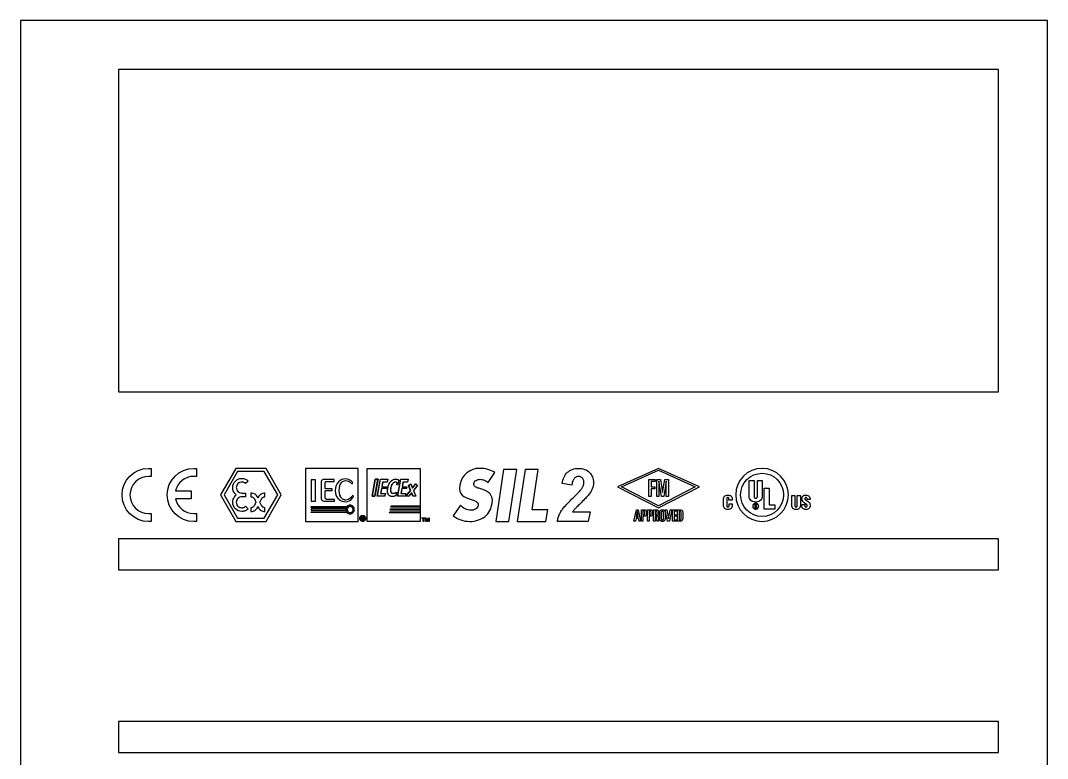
# Model space of a CAD drawing. Header units: metres. Extents: x 0 to 595, y 0 to 842.
# Drawn here: x 0 to 595, y 414 to 842 of the extents above; entities that cross this region are included whole.
import ezdxf

# ---------------------------------------------------------------- set-up
doc = ezdxf.new("R2010")
doc.units = ezdxf.units.M
doc.layers.add('BORDER', color=2, linetype='Continuous')
doc.layers.add('SCHEMATICS', color=7, linetype='Continuous')

msp = doc.modelspace()

# ---------------------------------------------------------------- linework, layer by layer
at = {"layer": 'BORDER', "color": 2}
msp.add_lwpolyline([(0, 0), (595.28, 0), (595.28, 841.89), (0, 841.89), (0, 0)], dxfattribs=at)
at = {"layer": 'SCHEMATICS', "color": 7}
for p, q in [((75.77, 582.2), (75.77, 577.53)), ((101.98, 582.2), (101.98, 577.53)), ((124.73, 582.28), (115.92, 566.9)), ((125.79, 580.43), (118.03, 566.9)), ((142.36, 582.28), (124.73, 582.28)), ((141.3, 580.43), (125.79, 580.43)), ((149.06, 566.9), (141.3, 580.43)), ((151.17, 566.9), (142.36, 582.28)), ((195.73, 582.27), (165.09, 582.27)), ((165.09, 582.27), (165.09, 551.53)), ((195.73, 551.53), (195.73, 582.27)), ((201, 551.53), (201, 582.28)), ((201, 582.28), (231.66, 582.28)), ((231.66, 582.28), (231.66, 551.53)), ((271.05, 573.99), (274.99, 579.88)), ((280.04, 581.64), (275.43, 551.52)), ((287.61, 581.64), (280.04, 581.64)), ((283, 551.52), (287.61, 581.64)), ((292.55, 581.64), (287.94, 551.52)), ((300.12, 581.64), (292.55, 581.64)), ((296.52, 558.15), (300.12, 581.64)), ((369.88, 582.28), (346.06, 571.55)), ((348.34, 571.55), (369.88, 581.18)), ((393.61, 571.65), (369.88, 582.28)), ((369.88, 581.18), (391.16, 571.55)), ((132, 574.92), (130.5, 573.41)), ((170.92, 575.62), (168.4, 575.62)), ((168.4, 575.62), (168.4, 563.17)), ((170.92, 563.17), (170.92, 575.62)), ((181.83, 575.91), (177.3, 575.91)), ((181.83, 574.72), (181.83, 575.91)), ((192.03, 573.19), (192.65, 573.84)), ((203.82, 566.07), (205.66, 575.99)), ((207.29, 575.99), (205.45, 566.07)), ((205.66, 575.99), (207.29, 575.99)), ((206.75, 566.07), (208.59, 575.99)), ((206.83, 566.07), (208.67, 575.99)), ((208.59, 575.99), (212.81, 575.99)), ((208.67, 575.99), (212.89, 575.99)), ((209.9, 574.28), (209.41, 571.64)), ((209.41, 571.64), (212.12, 571.64)), ((209.98, 574.28), (209.49, 571.64)), ((209.49, 571.64), (212.2, 571.64)), ((212.49, 574.28), (209.9, 574.28)), ((212.57, 574.28), (209.98, 574.28)), ((212.12, 571.64), (211.91, 570.54)), ((212.2, 571.64), (211.99, 570.54)), ((212.81, 575.99), (212.49, 574.28)), ((212.89, 575.99), (212.57, 574.28)), ((218.14, 572.73), (218.33, 573.73)), ((218.58, 572.73), (218.14, 572.73)), ((218.22, 572.73), (218.41, 573.73)), ((218.66, 572.73), (218.22, 572.73)), ((218.55, 566.07), (220.39, 575.99)), ((219.3, 575.36), (218.58, 572.73)), ((218.63, 566.07), (220.47, 575.99)), ((219.38, 575.36), (218.66, 572.73)), ((220.39, 575.99), (224.61, 575.99)), ((220.47, 575.99), (224.69, 575.99)), ((221.7, 574.28), (221.21, 571.64)), ((221.21, 571.64), (223.92, 571.64)), ((221.78, 574.28), (221.29, 571.64)), ((221.29, 571.64), (224, 571.64)), ((224.29, 574.28), (221.7, 574.28)), ((224.37, 574.28), (221.78, 574.28)), ((223.92, 571.64), (223.71, 570.54)), ((224, 571.64), (223.79, 570.54)), ((224.61, 575.99), (224.29, 574.28)), ((224.69, 575.99), (224.37, 574.28)), ((224.92, 572.43), (226.18, 573.3)), ((226.1, 569.5), (224.92, 572.43)), ((225, 572.43), (226.26, 573.3)), ((226.18, 569.5), (225, 572.43)), ((226.18, 573.3), (227.15, 570.89)), ((226.26, 573.3), (227.23, 570.89)), ((227.15, 570.89), (229.03, 573.3)), ((227.23, 570.89), (229.11, 573.3)), ((229.97, 572.43), (227.71, 569.51)), ((230.05, 572.43), (227.79, 569.51)), ((229.03, 573.3), (229.97, 572.43)), ((229.11, 573.3), (230.05, 572.43)), ((319.56, 572.61), (313.93, 573.48)), ((346.06, 571.55), (369.88, 559.45)), ((369.88, 560.65), (348.34, 571.55)), ((364.12, 575.82), (367.82, 575.82)), ((364.12, 565.91), (364.12, 575.82)), ((367.82, 574.67), (365.48, 574.67)), ((365.48, 574.67), (365.48, 571.57)), ((365.48, 571.57), (367.69, 571.57)), ((367.69, 571.57), (367.69, 570.41)), ((367.82, 575.82), (367.82, 574.67)), ((368.75, 575.82), (370.91, 575.82)), ((368.75, 565.91), (368.75, 575.82)), ((369.88, 559.45), (393.61, 571.65)), ((391.16, 571.55), (369.88, 560.65)), ((369.97, 574.83), (369.95, 574.83)), ((369.95, 574.83), (369.95, 565.91)), ((371.5, 565.91), (369.97, 574.83)), ((370.91, 575.82), (372.16, 568.27)), ((372.19, 568.27), (373.44, 575.82)), ((374.25, 574.83), (372.86, 565.91)), ((373.44, 575.82), (375.55, 575.82)), ((374.27, 574.83), (374.25, 574.83)), ((374.27, 565.91), (374.27, 574.83)), ((375.55, 575.82), (375.55, 565.91)), ((422.37, 575.15), (425.19, 575.15)), ((422.37, 566.38), (422.37, 575.15)), ((425.19, 575.15), (425.19, 566.01)), ((427.13, 566.09), (427.13, 575.15)), ((427.13, 575.15), (429.95, 575.15)), ((429.95, 575.15), (429.95, 566.38)), ((89.9, 569.17), (98.9, 569.17)), ((98.9, 569.17), (98.9, 564.55)), ((115.92, 566.9), (124.73, 551.52)), ((118.03, 566.9), (125.79, 553.37)), ((128.26, 567.95), (130.37, 567.95)), ((130.37, 565.82), (128.26, 565.82)), ((130.37, 567.95), (130.37, 567.51)), ((130.37, 567.51), (130.37, 566.27)), ((130.37, 566.27), (130.37, 565.82)), ((133.58, 567.95), (133.58, 565.82)), ((137.64, 565.16), (137.48, 565.52)), ((141.3, 553.37), (149.06, 566.9)), ((141.69, 565.82), (141.69, 567.95)), ((142.36, 551.52), (151.17, 566.9)), ((180.64, 569.4), (180.64, 570.34)), ((193.06, 566.12), (192.47, 566.67)), ((205.45, 566.07), (203.82, 566.07)), ((211.14, 566.07), (206.75, 566.07)), ((211.22, 566.07), (206.83, 566.07)), ((209.21, 570.54), (208.7, 567.78)), ((208.7, 567.78), (211.46, 567.78)), ((209.29, 570.54), (208.78, 567.78)), ((208.78, 567.78), (211.54, 567.78)), ((211.91, 570.54), (209.21, 570.54)), ((211.99, 570.54), (209.29, 570.54)), ((211.46, 567.78), (211.14, 566.07)), ((211.54, 567.78), (211.22, 566.07)), ((217.87, 568.37), (217.53, 566.56)), ((217.95, 568.37), (217.61, 566.56)), ((222.94, 566.07), (218.55, 566.07)), ((223.02, 566.07), (218.63, 566.07)), ((221.01, 570.54), (220.5, 567.78)), ((220.5, 567.78), (223.26, 567.78)), ((221.09, 570.54), (220.58, 567.78)), ((220.58, 567.78), (223.34, 567.78)), ((223.71, 570.54), (221.01, 570.54)), ((223.79, 570.54), (221.09, 570.54)), ((223.26, 567.78), (222.94, 566.07)), ((223.34, 567.78), (223.02, 566.07)), ((223.43, 566.07), (226.1, 569.5)), ((225.04, 566.07), (223.43, 566.07)), ((223.51, 566.07), (226.18, 569.5)), ((225.12, 566.07), (223.51, 566.07)), ((226.66, 568.11), (225.04, 566.07)), ((226.74, 568.11), (225.12, 566.07)), ((227.48, 566.07), (226.66, 568.11)), ((227.56, 566.07), (226.74, 568.11)), ((229.09, 566.07), (227.48, 566.07)), ((229.17, 566.07), (227.56, 566.07)), ((227.71, 569.51), (229.09, 566.07)), ((227.79, 569.51), (229.17, 566.07)), ((267.47, 570.12), (265.63, 570.7)), ((365.48, 565.91), (364.12, 565.91)), ((367.69, 570.41), (365.48, 570.41)), ((365.48, 570.41), (365.48, 565.91)), ((369.95, 565.91), (368.75, 565.91)), ((372.86, 565.91), (371.5, 565.91)), ((372.16, 568.27), (372.19, 568.27)), ((375.55, 565.91), (374.27, 565.91)), ((431.05, 558.65), (431.05, 570.77)), ((431.05, 570.77), (433.87, 570.77)), ((433.87, 570.77), (433.87, 561.08)), ((447.07, 566.59), (448.91, 566.59)), ((447.07, 560.84), (447.07, 566.59)), ((448.91, 566.59), (448.91, 560.6)), ((450.19, 560.65), (450.19, 566.59)), ((450.19, 566.59), (452.04, 566.59)), ((452.04, 566.59), (452.04, 560.84)), ((98.9, 564.55), (89.9, 564.55)), ((130.5, 560.37), (132, 558.86)), ((135.53, 564.6), (136.49, 562.63)), ((136.49, 562.63), (135.53, 560.67)), ((137.49, 559.77), (137.64, 560.1)), ((137.64, 560.1), (137.73, 559.89)), ((138.79, 562.63), (139.72, 564.54)), ((139.71, 560.73), (138.79, 562.63)), ((168.4, 563.17), (170.92, 563.17)), ((168.4, 559.61), (168.4, 560.14)), ((168.4, 560.14), (189.48, 560.14)), ((188.81, 559.61), (168.4, 559.61)), ((181.95, 563.19), (181.95, 564.24)), ((214.71, 559.79), (214.87, 560.51)), ((231.66, 559.79), (214.71, 559.79)), ((214.87, 560.51), (231.66, 560.51)), ((231.66, 560.51), (231.66, 559.79)), ((254.94, 560.97), (250.73, 554.85)), ((369.88, 560.65), (369.88, 560.65)), ((407.52, 560.98), (407.52, 564.24)), ((409.36, 564.51), (409.35, 560.59)), ((410.66, 563.8), (410.66, 564.31)), ((412.51, 563.8), (410.66, 563.8)), ((410.7, 561.02), (410.7, 561.74)), ((410.7, 561.74), (412.54, 561.74)), ((412.51, 564.47), (412.51, 563.8)), ((412.54, 561.74), (412.54, 560.77)), ((426.08, 561.29), (425.6, 561.29)), ((425.6, 561.29), (425.6, 559.4)), ((425.81, 561.1), (426.1, 561.1)), ((425.81, 560.42), (425.81, 561.1)), ((426.13, 560.42), (425.81, 560.42)), ((425.81, 560.23), (426.17, 560.23)), ((425.81, 559.4), (425.81, 560.23)), ((426.35, 560.33), (426.35, 560.34)), ((433.87, 561.08), (437.32, 561.08)), ((437.32, 561.08), (437.32, 558.65)), ((452.86, 560.46), (452.86, 561.3)), ((452.86, 561.3), (454.58, 561.3)), ((454.58, 561.3), (454.58, 560.74)), ((457.66, 564.21), (455.95, 564.21)), ((75.77, 556.19), (75.77, 551.52)), ((101.98, 556.19), (101.98, 551.52)), ((133.58, 559.43), (133.58, 557.3)), ((141.69, 557.3), (141.69, 559.43)), ((188.59, 558.73), (168.4, 558.73)), ((168.4, 558.73), (168.4, 558.13)), ((168.4, 558.13), (188.59, 558.13)), ((168.4, 556.64), (168.4, 557.17)), ((168.4, 557.17), (188.8, 557.16)), ((189.47, 556.64), (168.4, 556.64)), ((188.59, 558.13), (188.59, 558.73)), ((197.7, 554.3), (198.49, 554.3)), ((197.7, 552.25), (197.7, 554.3)), ((198.43, 554.04), (198.01, 554.04)), ((198.01, 554.04), (198.01, 553.39)), ((213.89, 556.42), (214.02, 557.11)), ((231.66, 556.42), (213.89, 556.42)), ((214.02, 557.11), (231.66, 557.11)), ((214.32, 558.13), (214.45, 558.85)), ((231.66, 558.13), (214.32, 558.13)), ((214.45, 558.85), (231.66, 558.85)), ((231.66, 558.85), (231.66, 558.13)), ((231.66, 557.11), (231.66, 556.42)), ((305.6, 558.15), (296.52, 558.15)), ((304.58, 551.52), (305.6, 558.15)), ((319.96, 557), (330.14, 557)), ((330.14, 557), (329.06, 551.52)), ((355.59, 551.58), (357.04, 558.22)), ((357.52, 557.25), (356.94, 554.04)), ((356.94, 554.04), (358.1, 554.04)), ((357.04, 558.22), (358.1, 558.22)), ((357.54, 557.25), (357.52, 557.25)), ((358.1, 554.04), (357.54, 557.25)), ((358.1, 558.22), (359.44, 551.58)), ((359.88, 558.22), (361.39, 558.22)), ((359.88, 551.58), (359.88, 558.22)), ((361.27, 557.45), (360.8, 557.45)), ((360.8, 557.45), (360.8, 555.24)), ((360.8, 555.24), (361.27, 555.24)), ((361.39, 554.47), (360.8, 554.47)), ((360.8, 554.47), (360.8, 551.58)), ((363.43, 558.22), (364.94, 558.22)), ((363.43, 551.58), (363.43, 558.22)), ((364.82, 557.45), (364.35, 557.45)), ((364.35, 557.45), (364.35, 555.24)), ((364.35, 555.24), (364.82, 555.24)), ((364.94, 554.47), (364.35, 554.47)), ((364.35, 554.47), (364.35, 551.58)), ((366.99, 558.22), (368.4, 558.22)), ((366.99, 551.58), (366.99, 558.22)), ((368.34, 557.45), (367.9, 557.45)), ((367.9, 557.45), (367.9, 555.24)), ((367.9, 555.24), (368.14, 555.24)), ((368.21, 554.47), (367.9, 554.47)), ((367.9, 554.47), (367.9, 551.58)), ((368.92, 552.17), (368.92, 553.68)), ((369.01, 554.9), (369.01, 554.88)), ((369.84, 553.87), (369.84, 552.42)), ((370.51, 553.17), (370.51, 556.53)), ((371.43, 556.6), (371.43, 553.11)), ((372.69, 553.11), (372.69, 556.6)), ((373.61, 556.63), (373.61, 553.27)), ((373.77, 558.22), (374.69, 558.22)), ((375.12, 551.58), (373.77, 558.22)), ((374.69, 558.22), (375.64, 552.94)), ((375.65, 552.94), (376.6, 558.22)), ((377.52, 558.22), (376.17, 551.58)), ((376.6, 558.22), (377.52, 558.22)), ((377.93, 558.22), (380.41, 558.22)), ((377.93, 551.58), (377.93, 558.22)), ((380.41, 557.45), (378.84, 557.45)), ((378.84, 557.45), (378.84, 555.37)), ((378.84, 555.37), (380.32, 555.37)), ((380.32, 554.6), (378.84, 554.6)), ((378.84, 554.6), (378.84, 552.35)), ((380.32, 555.37), (380.32, 554.6)), ((380.41, 558.22), (380.41, 557.45)), ((380.8, 558.22), (382.27, 558.22)), ((380.8, 551.58), (380.8, 558.22)), ((382.08, 557.45), (381.72, 557.45)), ((381.72, 557.45), (381.72, 552.35)), ((382.96, 553.85), (382.96, 556.13)), ((383.87, 555.79), (383.87, 553.81)), ((425.6, 559.4), (425.81, 559.4)), ((426.55, 559.4), (426.8, 559.4)), ((426.8, 559.4), (426.8, 559.44)), ((437.32, 558.65), (431.05, 558.65)), ((124.73, 551.52), (142.36, 551.52)), ((125.79, 553.37), (141.3, 553.37)), ((165.09, 551.53), (195.73, 551.53)), ((198.01, 552.25), (197.7, 552.25)), ((198.01, 553.39), (198.35, 553.39)), ((198.35, 553.13), (198.01, 553.13)), ((198.01, 553.13), (198.01, 552.25)), ((198.91, 552.25), (198.35, 553.13)), ((198.66, 553.16), (199.25, 552.25)), ((199.25, 552.25), (198.91, 552.25)), ((231.66, 551.53), (201, 551.53)), ((232.69, 553.34), (232.69, 553.56)), ((232.69, 553.56), (234.32, 553.56)), ((233.37, 553.34), (232.69, 553.34)), ((233.37, 551.52), (233.37, 553.34)), ((233.65, 551.52), (233.37, 551.52)), ((234.32, 553.34), (233.65, 553.34)), ((233.65, 553.34), (233.65, 551.52)), ((234.32, 553.56), (234.32, 553.34)), ((234.78, 553.56), (235.15, 553.56)), ((234.78, 551.52), (234.78, 553.56)), ((235.04, 551.52), (234.78, 551.52)), ((235.05, 553.22), (235.04, 553.22)), ((235.04, 553.22), (235.04, 551.52)), ((235.68, 551.52), (235.05, 553.22)), ((235.15, 553.56), (235.8, 551.85)), ((235.91, 551.52), (235.68, 551.52)), ((235.8, 551.85), (236.44, 553.56)), ((236.55, 553.22), (235.91, 551.52)), ((236.44, 553.56), (236.81, 553.56)), ((236.56, 553.22), (236.55, 553.22)), ((236.56, 551.52), (236.56, 553.22)), ((236.81, 551.52), (236.56, 551.52)), ((236.81, 553.56), (236.81, 551.52)), ((275.43, 551.52), (283, 551.52)), ((287.94, 551.52), (304.58, 551.52)), ((329.06, 551.52), (311.2, 551.52)), ((356.5, 551.58), (355.59, 551.58)), ((356.81, 553.27), (356.5, 551.58)), ((358.23, 553.27), (356.81, 553.27)), ((358.53, 551.58), (358.23, 553.27)), ((359.44, 551.58), (358.53, 551.58)), ((360.8, 551.58), (359.88, 551.58)), ((364.35, 551.58), (363.43, 551.58)), ((367.9, 551.58), (366.99, 551.58)), ((369.89, 551.58), (369.03, 551.58)), ((376.17, 551.58), (375.12, 551.58)), ((375.64, 552.94), (375.65, 552.94)), ((380.41, 551.58), (377.93, 551.58)), ((378.84, 552.35), (380.41, 552.35)), ((380.41, 552.35), (380.41, 551.58)), ((382.13, 551.58), (380.8, 551.58)), ((381.72, 552.35), (382.16, 552.35))]:
    msp.add_line(p, q, dxfattribs=at)
for points in [[(56.69, 626.71), (566.93, 626.71), (566.93, 813.55), (56.69, 813.55), (56.69, 626.71)], [(58.82, 566.86), (59.13, 569.97), (60.03, 572.86), (61.45, 575.48), (63.33, 577.76), (65.61, 579.64), (68.23, 581.06), (71.13, 581.96), (74.23, 582.27)], [(74.23, 577.65), (72.06, 577.43), (70.03, 576.8), (68.2, 575.81), (66.6, 574.49), (65.28, 572.89), (64.29, 571.06), (63.66, 569.04), (63.44, 566.86)], [(74.23, 582.27), (74.43, 582.27), (74.62, 582.27), (74.81, 582.26), (75.01, 582.26), (75.2, 582.24), (75.39, 582.23), (75.58, 582.22), (75.77, 582.2)], [(75.77, 577.53), (75.58, 577.55), (75.39, 577.58), (75.2, 577.6), (75.01, 577.62), (74.82, 577.63), (74.62, 577.64), (74.43, 577.65), (74.23, 577.65)], [(85.02, 566.86), (85.34, 569.97), (86.23, 572.86), (87.66, 575.48), (89.54, 577.76), (91.82, 579.64), (94.44, 581.06), (97.33, 581.96), (100.44, 582.27)], [(100.44, 577.65), (98.55, 577.49), (96.76, 577.01), (95.12, 576.25), (93.63, 575.23), (92.34, 573.99), (91.27, 572.54), (90.45, 570.93), (89.9, 569.17)], [(100.44, 582.27), (100.63, 582.27), (100.83, 582.27), (101.02, 582.26), (101.22, 582.26), (101.41, 582.24), (101.6, 582.23), (101.79, 582.22), (101.98, 582.2)], [(101.98, 577.53), (101.79, 577.55), (101.6, 577.58), (101.41, 577.6), (101.22, 577.62), (101.03, 577.63), (100.83, 577.64), (100.64, 577.65), (100.44, 577.65)], [(266.26, 582.28), (264.13, 582.1), (262.12, 581.58), (260.28, 580.74), (258.63, 579.6), (257.21, 578.19), (256.06, 576.51), (255.2, 574.6), (254.67, 572.48)], [(274.99, 579.88), (274.06, 580.4), (273.05, 580.87), (271.97, 581.28), (270.84, 581.63), (269.69, 581.91), (268.53, 582.11), (267.38, 582.24), (266.26, 582.28)], [(313.93, 573.48), (314.12, 574.52), (314.38, 575.49), (314.69, 576.4), (315.06, 577.25), (315.49, 578.03), (315.97, 578.75), (316.51, 579.41), (317.1, 580.01)], [(317.1, 580.01), (317.75, 580.54), (318.43, 581), (319.15, 581.39), (319.91, 581.71), (320.71, 581.96), (321.55, 582.14), (322.43, 582.24), (323.34, 582.28)], [(323.48, 577.58), (323.15, 577.56), (322.82, 577.51), (322.51, 577.43), (322.21, 577.31), (321.91, 577.16), (321.63, 576.97), (321.36, 576.75), (321.1, 576.5)], [(323.34, 582.28), (324.34, 582.24), (325.29, 582.13), (326.18, 581.95), (327.01, 581.7), (327.79, 581.37), (328.51, 580.98), (329.18, 580.5), (329.8, 579.96)], [(325.7, 576.62), (325.47, 576.84), (325.23, 577.04), (324.98, 577.2), (324.71, 577.34), (324.43, 577.44), (324.13, 577.52), (323.81, 577.56), (323.48, 577.58)], [(329.8, 579.96), (330.35, 579.36), (330.82, 578.72), (331.23, 578.04), (331.56, 577.33), (331.81, 576.57), (332, 575.78), (332.11, 574.94), (332.14, 574.07)], [(429.82, 582.28), (426.74, 581.97), (423.88, 581.07), (421.29, 579.65), (419.03, 577.78), (417.16, 575.5), (415.75, 572.89), (414.87, 570), (414.56, 566.9)], [(417.39, 566.9), (417.64, 569.43), (418.37, 571.78), (419.51, 573.9), (421.03, 575.76), (422.87, 577.29), (424.98, 578.44), (427.32, 579.17), (429.82, 579.43)], [(445.09, 566.9), (444.78, 570), (443.89, 572.89), (442.48, 575.5), (440.62, 577.78), (438.36, 579.65), (435.76, 581.07), (432.9, 581.97), (429.82, 582.28)], [(429.82, 579.43), (432.33, 579.17), (434.66, 578.44), (436.77, 577.29), (438.61, 575.76), (440.13, 573.9), (441.28, 571.78), (442, 569.43), (442.25, 566.9)], [(122.97, 571.15), (123.07, 572.22), (123.38, 573.22), (123.87, 574.13), (124.52, 574.92), (125.3, 575.57), (126.2, 576.06), (127.19, 576.37), (128.26, 576.48)], [(128.26, 574.35), (127.62, 574.28), (127.02, 574.1), (126.48, 573.8), (126.01, 573.41), (125.62, 572.94), (125.33, 572.4), (125.15, 571.8), (125.08, 571.15)], [(128.26, 576.48), (128.8, 576.45), (129.32, 576.37), (129.83, 576.24), (130.31, 576.06), (130.78, 575.84), (131.21, 575.57), (131.62, 575.26), (132, 574.92)], [(130.5, 573.41), (130.27, 573.62), (130.03, 573.8), (129.77, 573.96), (129.49, 574.1), (129.2, 574.2), (128.9, 574.28), (128.58, 574.33), (128.26, 574.35)], [(175.7, 575.91), (175.46, 575.88), (175.22, 575.79), (174.97, 575.65), (174.74, 575.46), (174.54, 575.23), (174.37, 574.95), (174.27, 574.65), (174.23, 574.31)], [(174.23, 574.31), (174.23, 573.68), (174.23, 572.59), (174.23, 571.2), (174.23, 569.67), (174.23, 568.15), (174.23, 566.79), (174.23, 565.75), (174.23, 565.18)], [(177.3, 575.91), (177.25, 575.91), (177.13, 575.91), (176.95, 575.91), (176.72, 575.91), (176.46, 575.91), (176.2, 575.91), (175.93, 575.91), (175.7, 575.91)], [(176.68, 573.84), (176.68, 573.97), (176.68, 574.11), (176.71, 574.26), (176.75, 574.4), (176.82, 574.53), (176.93, 574.63), (177.08, 574.7), (177.29, 574.72)], [(176.68, 570.97), (176.68, 571.16), (176.68, 571.49), (176.68, 571.92), (176.68, 572.39), (176.68, 572.86), (176.68, 573.29), (176.68, 573.63), (176.68, 573.84)], [(177.29, 574.72), (177.66, 574.72), (178.26, 574.72), (179, 574.72), (179.79, 574.72), (180.56, 574.72), (181.21, 574.72), (181.66, 574.72), (181.83, 574.72)], [(188.2, 576.17), (187.23, 576.06), (186.23, 575.73), (185.26, 575.19), (184.35, 574.44), (183.57, 573.48), (182.95, 572.33), (182.54, 570.97), (182.39, 569.43)], [(184.76, 569.43), (184.85, 571), (185.1, 572.27), (185.48, 573.28), (185.97, 574.04), (186.55, 574.59), (187.18, 574.94), (187.85, 575.14), (188.54, 575.2)], [(192.65, 573.84), (192.58, 573.94), (192.39, 574.2), (192.05, 574.58), (191.58, 575), (190.96, 575.43), (190.2, 575.81), (189.28, 576.07), (188.2, 576.17)], [(188.54, 575.2), (189.32, 575.11), (190.02, 574.88), (190.62, 574.56), (191.11, 574.19), (191.51, 573.82), (191.79, 573.5), (191.97, 573.27), (192.03, 573.19)], [(205.37, 566.07), (207.21, 575.99), (205.58, 575.99), (203.74, 566.07), (205.37, 566.07)], [(205.45, 566.07), (207.29, 575.99), (205.66, 575.99), (203.82, 566.07), (205.45, 566.07)], [(212.85, 571), (212.96, 571.51), (213.1, 572.01), (213.26, 572.48), (213.45, 572.94), (213.67, 573.38), (213.91, 573.8), (214.18, 574.2), (214.47, 574.58)], [(212.93, 571), (213.04, 571.51), (213.18, 572.01), (213.34, 572.48), (213.53, 572.94), (213.75, 573.38), (213.99, 573.8), (214.26, 574.2), (214.55, 574.58)], [(214.47, 574.58), (214.79, 574.93), (215.12, 575.23), (215.47, 575.49), (215.83, 575.7), (216.21, 575.86), (216.6, 575.98), (217.01, 576.05), (217.43, 576.07)], [(214.55, 574.58), (214.87, 574.93), (215.2, 575.23), (215.55, 575.49), (215.91, 575.7), (216.29, 575.86), (216.68, 575.98), (217.09, 576.05), (217.51, 576.07)], [(215.61, 573.4), (215.43, 573.17), (215.26, 572.93), (215.11, 572.66), (214.98, 572.38), (214.86, 572.08), (214.76, 571.77), (214.67, 571.43), (214.59, 571.08)], [(215.69, 573.4), (215.51, 573.17), (215.34, 572.93), (215.19, 572.66), (215.06, 572.38), (214.94, 572.08), (214.83, 571.77), (214.74, 571.43), (214.67, 571.08)], [(217.18, 574.26), (216.97, 574.25), (216.77, 574.21), (216.57, 574.14), (216.37, 574.04), (216.18, 573.92), (215.99, 573.77), (215.8, 573.6), (215.61, 573.4)], [(217.26, 574.26), (217.05, 574.25), (216.85, 574.21), (216.65, 574.14), (216.45, 574.04), (216.26, 573.92), (216.06, 573.77), (215.87, 573.6), (215.69, 573.4)], [(217.93, 574.1), (217.87, 574.14), (217.8, 574.17), (217.72, 574.2), (217.63, 574.22), (217.53, 574.24), (217.42, 574.25), (217.3, 574.26), (217.18, 574.26)], [(218.01, 574.1), (217.95, 574.14), (217.88, 574.17), (217.79, 574.2), (217.7, 574.22), (217.61, 574.24), (217.5, 574.25), (217.38, 574.26), (217.26, 574.26)], [(217.43, 576.07), (217.55, 576.07), (217.67, 576.06), (217.79, 576.05), (217.91, 576.03), (218.04, 576), (218.17, 575.98), (218.3, 575.94), (218.43, 575.9)], [(217.51, 576.07), (217.63, 576.07), (217.75, 576.06), (217.87, 576.05), (217.99, 576.03), (218.12, 576), (218.25, 575.98), (218.38, 575.94), (218.51, 575.9)], [(218.33, 573.73), (218.29, 573.78), (218.24, 573.83), (218.2, 573.88), (218.15, 573.92), (218.1, 573.97), (218.05, 574.01), (217.99, 574.06), (217.93, 574.1)], [(218.41, 573.73), (218.37, 573.78), (218.32, 573.83), (218.28, 573.88), (218.23, 573.92), (218.18, 573.97), (218.12, 574.01), (218.07, 574.06), (218.01, 574.1)], [(218.43, 575.9), (218.56, 575.85), (218.69, 575.8), (218.81, 575.74), (218.92, 575.68), (219.02, 575.61), (219.12, 575.53), (219.21, 575.45), (219.3, 575.36)], [(218.51, 575.9), (218.64, 575.85), (218.77, 575.8), (218.88, 575.74), (219, 575.68), (219.1, 575.61), (219.2, 575.53), (219.29, 575.45), (219.38, 575.36)], [(254.67, 572.48), (254.51, 570.56), (254.69, 568.99), (255.17, 567.74), (255.93, 566.74), (256.94, 565.94), (258.18, 565.29), (259.63, 564.74), (261.25, 564.23)], [(262.71, 573.49), (262.88, 574.06), (263.19, 574.55), (263.6, 574.97), (264.1, 575.32), (264.65, 575.58), (265.22, 575.77), (265.79, 575.89), (266.34, 575.93)], [(265.63, 570.7), (265.14, 570.87), (264.61, 571.07), (264.09, 571.32), (263.6, 571.61), (263.19, 571.97), (262.88, 572.39), (262.71, 572.89), (262.71, 573.49)], [(266.34, 575.93), (267.02, 575.89), (267.69, 575.79), (268.33, 575.62), (268.94, 575.39), (269.52, 575.11), (270.07, 574.78), (270.58, 574.41), (271.05, 573.99)], [(321.1, 576.5), (320.85, 576.21), (320.62, 575.86), (320.4, 575.45), (320.2, 574.99), (320.02, 574.48), (319.85, 573.91), (319.7, 573.28), (319.56, 572.61)], [(324.13, 569.14), (324.46, 569.54), (324.77, 569.92), (325.05, 570.3), (325.31, 570.66), (325.53, 571), (325.73, 571.33), (325.91, 571.65), (326.05, 571.96)], [(326.57, 574.11), (326.56, 574.49), (326.52, 574.85), (326.45, 575.19), (326.35, 575.51), (326.23, 575.81), (326.08, 576.1), (325.9, 576.37), (325.7, 576.62)], [(326.05, 571.96), (326.17, 572.25), (326.28, 572.54), (326.37, 572.82), (326.44, 573.09), (326.5, 573.36), (326.54, 573.61), (326.56, 573.87), (326.57, 574.11)], [(332.14, 574.07), (332.13, 573.61), (332.1, 573.16), (332.04, 572.7), (331.96, 572.25), (331.86, 571.79), (331.74, 571.34), (331.59, 570.88), (331.42, 570.42)], [(74.23, 551.45), (71.13, 551.76), (68.23, 552.66), (65.61, 554.08), (63.33, 555.96), (61.45, 558.24), (60.03, 560.86), (59.13, 563.75), (58.82, 566.86)], [(63.44, 566.86), (63.66, 564.69), (64.29, 562.66), (65.28, 560.83), (66.6, 559.23), (68.2, 557.91), (70.03, 556.92), (72.06, 556.29), (74.23, 556.07)], [(100.44, 551.45), (97.33, 551.76), (94.44, 552.66), (91.82, 554.08), (89.54, 555.96), (87.66, 558.24), (86.23, 560.86), (85.34, 563.75), (85.02, 566.86)], [(125.09, 566.89), (124.63, 567.28), (124.22, 567.72), (123.85, 568.2), (123.55, 568.73), (123.3, 569.29), (123.12, 569.89), (123.01, 570.51), (122.97, 571.15)], [(122.97, 562.63), (123.01, 563.27), (123.12, 563.89), (123.3, 564.49), (123.55, 565.05), (123.85, 565.57), (124.22, 566.06), (124.63, 566.5), (125.09, 566.89)], [(125.08, 571.15), (125.15, 570.51), (125.33, 569.91), (125.62, 569.36), (126.01, 568.89), (126.48, 568.5), (127.02, 568.21), (127.62, 568.02), (128.26, 567.95)], [(128.26, 565.82), (127.62, 565.76), (127.02, 565.57), (126.48, 565.28), (126.01, 564.89), (125.62, 564.41), (125.33, 563.87), (125.15, 563.27), (125.08, 562.63)], [(137.48, 565.52), (137.2, 566.03), (136.84, 566.5), (136.42, 566.92), (135.94, 567.27), (135.41, 567.56), (134.84, 567.78), (134.22, 567.91), (133.58, 567.95)], [(133.58, 565.82), (133.88, 565.8), (134.17, 565.74), (134.44, 565.65), (134.69, 565.52), (134.92, 565.37), (135.12, 565.18), (135.3, 564.97), (135.45, 564.74)], [(137.87, 565.66), (137.84, 565.61), (137.81, 565.55), (137.77, 565.46), (137.74, 565.38), (137.7, 565.3), (137.67, 565.23), (137.65, 565.18), (137.64, 565.16)], [(141.69, 567.95), (141.07, 567.91), (140.47, 567.79), (139.91, 567.59), (139.4, 567.32), (138.93, 566.98), (138.51, 566.59), (138.15, 566.15), (137.87, 565.66)], [(139.82, 564.74), (139.97, 564.97), (140.15, 565.18), (140.35, 565.37), (140.58, 565.52), (140.83, 565.65), (141.1, 565.74), (141.39, 565.8), (141.69, 565.82)], [(176.68, 568.46), (176.67, 568.6), (176.66, 568.75), (176.65, 568.91), (176.66, 569.06), (176.68, 569.19), (176.74, 569.3), (176.83, 569.37), (176.97, 569.4)], [(177.06, 570.34), (176.91, 570.35), (176.8, 570.39), (176.73, 570.46), (176.69, 570.54), (176.67, 570.64), (176.67, 570.75), (176.67, 570.86), (176.68, 570.97)], [(176.68, 565.05), (176.68, 565.31), (176.68, 565.72), (176.68, 566.23), (176.68, 566.79), (176.68, 567.34), (176.68, 567.84), (176.68, 568.23), (176.68, 568.46)], [(176.97, 569.4), (177.26, 569.4), (177.73, 569.4), (178.33, 569.4), (178.97, 569.4), (179.6, 569.4), (180.13, 569.4), (180.5, 569.4), (180.64, 569.4)], [(180.64, 570.34), (180.51, 570.34), (180.15, 570.34), (179.64, 570.34), (179.03, 570.34), (178.4, 570.34), (177.82, 570.34), (177.35, 570.34), (177.06, 570.34)], [(182.39, 569.43), (182.56, 567.78), (183.01, 566.4), (183.69, 565.27), (184.54, 564.38), (185.5, 563.72), (186.49, 563.26), (187.48, 563), (188.38, 562.91)], [(188.54, 563.84), (187.96, 563.91), (187.33, 564.13), (186.7, 564.51), (186.11, 565.08), (185.57, 565.83), (185.15, 566.8), (184.87, 568), (184.76, 569.43)], [(188.38, 562.91), (189.57, 563.05), (190.56, 563.41), (191.37, 563.93), (192.01, 564.52), (192.49, 565.11), (192.81, 565.62), (193, 565.98), (193.06, 566.12)], [(192.47, 566.67), (192.4, 566.55), (192.19, 566.23), (191.85, 565.77), (191.39, 565.25), (190.82, 564.73), (190.14, 564.28), (189.38, 563.96), (188.54, 563.84)], [(213.08, 567.28), (212.93, 567.64), (212.81, 568.02), (212.73, 568.44), (212.69, 568.89), (212.68, 569.37), (212.7, 569.88), (212.76, 570.42), (212.85, 571)], [(213.16, 567.28), (213.01, 567.64), (212.89, 568.02), (212.81, 568.44), (212.77, 568.89), (212.75, 569.37), (212.78, 569.88), (212.84, 570.42), (212.93, 571)], [(215.45, 565.93), (215.04, 565.95), (214.66, 566.02), (214.32, 566.12), (214, 566.27), (213.72, 566.46), (213.48, 566.69), (213.26, 566.97), (213.08, 567.28)], [(215.53, 565.93), (215.12, 565.95), (214.74, 566.02), (214.4, 566.12), (214.08, 566.27), (213.8, 566.46), (213.55, 566.69), (213.34, 566.97), (213.16, 567.28)], [(214.59, 571.08), (214.53, 570.71), (214.49, 570.37), (214.46, 570.04), (214.46, 569.73), (214.47, 569.44), (214.5, 569.17), (214.55, 568.92), (214.61, 568.69)], [(214.67, 571.08), (214.61, 570.71), (214.57, 570.37), (214.54, 570.04), (214.54, 569.73), (214.55, 569.44), (214.58, 569.17), (214.63, 568.92), (214.69, 568.69)], [(214.61, 568.69), (214.7, 568.48), (214.8, 568.3), (214.93, 568.15), (215.08, 568.02), (215.25, 567.93), (215.45, 567.86), (215.66, 567.82), (215.9, 567.8)], [(214.69, 568.69), (214.78, 568.48), (214.88, 568.3), (215.01, 568.15), (215.16, 568.02), (215.33, 567.93), (215.53, 567.86), (215.74, 567.82), (215.98, 567.8)], [(216.51, 566.1), (216.36, 566.06), (216.22, 566.03), (216.08, 566), (215.95, 565.97), (215.82, 565.96), (215.69, 565.94), (215.57, 565.93), (215.45, 565.93)], [(216.59, 566.1), (216.44, 566.06), (216.3, 566.03), (216.16, 566), (216.03, 565.97), (215.9, 565.96), (215.77, 565.94), (215.65, 565.93), (215.53, 565.93)], [(215.9, 567.8), (216, 567.81), (216.12, 567.81), (216.23, 567.82), (216.35, 567.84), (216.48, 567.86), (216.61, 567.89), (216.74, 567.92), (216.88, 567.96)], [(215.98, 567.8), (216.08, 567.81), (216.2, 567.81), (216.31, 567.82), (216.43, 567.84), (216.56, 567.86), (216.69, 567.89), (216.82, 567.92), (216.96, 567.96)], [(217.53, 566.56), (217.42, 566.49), (217.31, 566.42), (217.19, 566.36), (217.07, 566.3), (216.94, 566.24), (216.8, 566.19), (216.66, 566.14), (216.51, 566.1)], [(217.61, 566.56), (217.5, 566.49), (217.39, 566.42), (217.27, 566.36), (217.15, 566.3), (217.02, 566.24), (216.88, 566.19), (216.74, 566.14), (216.59, 566.1)], [(216.88, 567.96), (217.02, 568), (217.15, 568.05), (217.28, 568.09), (217.41, 568.14), (217.53, 568.2), (217.65, 568.25), (217.76, 568.31), (217.87, 568.37)], [(216.96, 567.96), (217.1, 568), (217.23, 568.05), (217.36, 568.09), (217.49, 568.14), (217.61, 568.2), (217.73, 568.25), (217.84, 568.31), (217.95, 568.37)], [(273.39, 562.13), (273.51, 563.79), (273.32, 565.21), (272.86, 566.42), (272.16, 567.45), (271.24, 568.31), (270.13, 569.03), (268.86, 569.62), (267.47, 570.12)], [(320.38, 565.27), (321.09, 565.98), (321.72, 566.62), (322.3, 567.21), (322.8, 567.72), (323.23, 568.17), (323.6, 568.56), (323.9, 568.88), (324.13, 569.14)], [(329.06, 566.59), (328.74, 566.21), (328.37, 565.8), (327.96, 565.36), (327.5, 564.87), (326.99, 564.35), (326.44, 563.79), (325.84, 563.2), (325.19, 562.56)], [(331.42, 570.42), (331.23, 569.96), (331, 569.5), (330.75, 569.03), (330.47, 568.55), (330.16, 568.07), (329.82, 567.58), (329.45, 567.09), (329.06, 566.59)], [(407.52, 564.24), (407.55, 564.84), (407.66, 565.36), (407.85, 565.8), (408.12, 566.15), (408.47, 566.42), (408.89, 566.62), (409.4, 566.73), (409.99, 566.77)], [(409.99, 566.77), (410.55, 566.74), (411.05, 566.64), (411.48, 566.47), (411.84, 566.23), (412.13, 565.91), (412.33, 565.51), (412.46, 565.03), (412.51, 564.47)], [(414.56, 566.9), (414.87, 563.8), (415.75, 560.91), (417.16, 558.3), (419.03, 556.03), (421.29, 554.15), (423.88, 552.73), (426.74, 551.83), (429.82, 551.52)], [(429.82, 554.38), (427.32, 554.63), (424.98, 555.36), (422.87, 556.52), (421.03, 558.05), (419.51, 559.9), (418.37, 562.03), (417.64, 564.38), (417.39, 566.9)], [(426.15, 562.75), (425.3, 562.8), (424.55, 562.97), (423.91, 563.24), (423.37, 563.63), (422.94, 564.14), (422.63, 564.77), (422.44, 565.51), (422.37, 566.38)], [(425.19, 566.01), (425.2, 565.8), (425.23, 565.6), (425.29, 565.41), (425.38, 565.25), (425.51, 565.12), (425.68, 565.02), (425.9, 564.95), (426.17, 564.93)], [(429.95, 566.38), (429.9, 565.64), (429.76, 564.95), (429.51, 564.33), (429.13, 563.8), (428.62, 563.36), (427.96, 563.03), (427.14, 562.82), (426.15, 562.75)], [(426.17, 564.93), (426.42, 564.96), (426.63, 565.04), (426.8, 565.16), (426.93, 565.32), (427.02, 565.5), (427.08, 565.69), (427.12, 565.89), (427.13, 566.09)], [(442.25, 566.9), (442, 564.38), (441.28, 562.03), (440.13, 559.9), (438.61, 558.05), (436.77, 556.52), (434.66, 555.36), (432.33, 554.63), (429.82, 554.38)], [(429.82, 551.52), (432.9, 551.83), (435.76, 552.73), (438.36, 554.15), (440.62, 556.03), (442.48, 558.3), (443.89, 560.91), (444.78, 563.8), (445.09, 566.9)], [(452.97, 564.53), (453.01, 565.05), (453.13, 565.51), (453.33, 565.9), (453.6, 566.22), (453.93, 566.47), (454.33, 566.65), (454.79, 566.75), (455.3, 566.79)], [(455.3, 566.79), (455.87, 566.74), (456.36, 566.6), (456.78, 566.37), (457.12, 566.06), (457.37, 565.68), (457.55, 565.24), (457.64, 564.75), (457.66, 564.21)], [(89.9, 564.55), (90.45, 562.79), (91.27, 561.18), (92.34, 559.74), (93.63, 558.49), (95.12, 557.48), (96.76, 556.71), (98.55, 556.24), (100.44, 556.07)], [(128.26, 557.3), (127.19, 557.41), (126.2, 557.72), (125.3, 558.21), (124.52, 558.86), (123.87, 559.65), (123.38, 560.55), (123.07, 561.55), (122.97, 562.63)], [(125.08, 562.63), (125.15, 561.98), (125.33, 561.38), (125.62, 560.84), (126.01, 560.37), (126.48, 559.98), (127.02, 559.68), (127.62, 559.5), (128.26, 559.43)], [(128.26, 559.43), (128.58, 559.45), (128.9, 559.5), (129.2, 559.57), (129.49, 559.68), (129.77, 559.82), (130.03, 559.98), (130.27, 560.16), (130.5, 560.37)], [(135.45, 560.51), (135.3, 560.28), (135.12, 560.07), (134.92, 559.89), (134.69, 559.73), (134.44, 559.6), (134.17, 559.51), (133.88, 559.45), (133.58, 559.43)], [(133.58, 557.3), (134.23, 557.35), (134.85, 557.48), (135.42, 557.7), (135.96, 557.99), (136.44, 558.35), (136.86, 558.77), (137.21, 559.25), (137.49, 559.77)], [(135.45, 564.74), (135.46, 564.73), (135.47, 564.71), (135.48, 564.69), (135.49, 564.67), (135.5, 564.66), (135.51, 564.64), (135.52, 564.62), (135.53, 564.6)], [(135.53, 560.67), (135.52, 560.65), (135.51, 560.63), (135.5, 560.61), (135.49, 560.59), (135.48, 560.57), (135.47, 560.55), (135.46, 560.53), (135.45, 560.51)], [(137.73, 559.89), (137.75, 559.85), (137.77, 559.81), (137.78, 559.76), (137.8, 559.72), (137.82, 559.68), (137.84, 559.64), (137.86, 559.6), (137.88, 559.56)], [(139.82, 560.51), (139.81, 560.52), (139.8, 560.55), (139.79, 560.57), (139.77, 560.61), (139.75, 560.64), (139.74, 560.68), (139.72, 560.71), (139.71, 560.73)], [(139.72, 564.54), (139.73, 564.56), (139.74, 564.59), (139.75, 564.62), (139.77, 564.65), (139.79, 564.68), (139.8, 564.71), (139.81, 564.73), (139.82, 564.74)], [(141.69, 559.43), (141.39, 559.45), (141.1, 559.51), (140.83, 559.6), (140.58, 559.73), (140.35, 559.89), (140.15, 560.07), (139.97, 560.28), (139.82, 560.51)], [(174.23, 565.18), (174.26, 564.88), (174.35, 564.56), (174.5, 564.22), (174.71, 563.91), (174.97, 563.62), (175.28, 563.4), (175.65, 563.25), (176.06, 563.19)], [(176.06, 563.19), (176.64, 563.19), (177.47, 563.19), (178.43, 563.19), (179.44, 563.19), (180.39, 563.19), (181.19, 563.19), (181.74, 563.19), (181.95, 563.19)], [(177.77, 564.24), (177.51, 564.26), (177.29, 564.3), (177.1, 564.38), (176.95, 564.48), (176.83, 564.6), (176.74, 564.73), (176.69, 564.89), (176.68, 565.05)], [(181.95, 564.24), (181.8, 564.24), (181.4, 564.24), (180.82, 564.24), (180.14, 564.24), (179.42, 564.24), (178.74, 564.24), (178.16, 564.24), (177.77, 564.24)], [(191, 560.91), (190.5, 560.86), (190.03, 560.71), (189.6, 560.48), (189.23, 560.17), (188.93, 559.8), (188.7, 559.37), (188.55, 558.9), (188.5, 558.39)], [(189.13, 559.92), (189.04, 559.85), (188.98, 559.79), (188.92, 559.74), (188.88, 559.69), (188.85, 559.65), (188.83, 559.63), (188.82, 559.61), (188.81, 559.61)], [(189.48, 560.14), (189.48, 560.14), (189.47, 560.14), (189.46, 560.14), (189.43, 560.13), (189.39, 560.11), (189.32, 560.07), (189.24, 560.01), (189.13, 559.92)], [(191.04, 560.21), (190.69, 560.17), (190.37, 560.07), (190.07, 559.9), (189.81, 559.68), (189.6, 559.41), (189.44, 559.1), (189.34, 558.76), (189.31, 558.39)], [(191.05, 560.21), (190.7, 560.17), (190.37, 560.07), (190.08, 559.9), (189.82, 559.68), (189.61, 559.41), (189.45, 559.1), (189.35, 558.76), (189.31, 558.39)], [(191.17, 560.2), (190.82, 560.17), (190.49, 560.06), (190.19, 559.89), (189.94, 559.67), (189.72, 559.4), (189.56, 559.09), (189.46, 558.75), (189.42, 558.38)], [(193.51, 558.39), (193.45, 558.9), (193.31, 559.37), (193.08, 559.8), (192.77, 560.17), (192.4, 560.48), (191.98, 560.71), (191.51, 560.86), (191, 560.91)], [(192.78, 558.39), (192.74, 558.76), (192.64, 559.1), (192.48, 559.41), (192.27, 559.68), (192.01, 559.9), (191.72, 560.07), (191.39, 560.17), (191.04, 560.21)], [(192.79, 558.39), (192.75, 558.76), (192.65, 559.1), (192.49, 559.41), (192.28, 559.68), (192.02, 559.9), (191.73, 560.07), (191.4, 560.17), (191.05, 560.21)], [(192.92, 558.38), (192.88, 558.75), (192.78, 559.09), (192.62, 559.4), (192.4, 559.67), (192.15, 559.89), (191.85, 560.06), (191.52, 560.17), (191.17, 560.2)], [(261.19, 557.95), (260.24, 558.01), (259.35, 558.19), (258.5, 558.47), (257.7, 558.84), (256.95, 559.29), (256.24, 559.8), (255.57, 560.37), (254.94, 560.97)], [(265.32, 560.89), (265.12, 560.18), (264.79, 559.57), (264.34, 559.06), (263.8, 558.65), (263.19, 558.34), (262.54, 558.12), (261.86, 557.99), (261.19, 557.95)], [(261.25, 564.23), (261.88, 564.04), (262.59, 563.81), (263.31, 563.53), (263.99, 563.19), (264.59, 562.76), (265.04, 562.25), (265.3, 561.63), (265.32, 560.89)], [(269.14, 554.27), (270.06, 555.06), (270.85, 555.93), (271.52, 556.86), (272.08, 557.86), (272.54, 558.89), (272.9, 559.96), (273.19, 561.04), (273.39, 562.13)], [(312.47, 555.82), (312.73, 556.32), (313, 556.82), (313.29, 557.3), (313.59, 557.78), (313.9, 558.25), (314.24, 558.71), (314.58, 559.16), (314.95, 559.61)], [(314.95, 559.61), (315.36, 560.08), (315.84, 560.62), (316.41, 561.23), (317.05, 561.9), (317.76, 562.64), (318.56, 563.45), (319.43, 564.33), (320.38, 565.27)], [(325.19, 562.56), (324.55, 561.94), (323.96, 561.37), (323.43, 560.85), (322.96, 560.38), (322.54, 559.96), (322.18, 559.59), (321.88, 559.28), (321.63, 559.01)], [(409.88, 558.45), (409.29, 558.49), (408.79, 558.62), (408.38, 558.82), (408.06, 559.11), (407.81, 559.47), (407.65, 559.9), (407.55, 560.41), (407.52, 560.98)], [(409.35, 560.59), (409.36, 560.43), (409.39, 560.29), (409.43, 560.17), (409.5, 560.07), (409.59, 559.99), (409.71, 559.93), (409.85, 559.89), (410.01, 559.88)], [(410.08, 565.34), (409.88, 565.33), (409.72, 565.28), (409.6, 565.22), (409.5, 565.12), (409.44, 565), (409.39, 564.86), (409.37, 564.7), (409.36, 564.51)], [(412.54, 560.77), (412.51, 560.28), (412.39, 559.83), (412.2, 559.43), (411.92, 559.1), (411.55, 558.82), (411.09, 558.62), (410.53, 558.49), (409.88, 558.45)], [(410.01, 559.88), (410.22, 559.91), (410.39, 559.99), (410.51, 560.11), (410.59, 560.27), (410.65, 560.45), (410.68, 560.64), (410.69, 560.83), (410.7, 561.02)], [(410.66, 564.31), (410.65, 564.55), (410.62, 564.76), (410.57, 564.93), (410.5, 565.08), (410.41, 565.19), (410.31, 565.27), (410.2, 565.32), (410.08, 565.34)], [(426.16, 562.09), (425.82, 562.05), (425.49, 561.95), (425.2, 561.79), (424.94, 561.58), (424.73, 561.32), (424.57, 561.02), (424.47, 560.69), (424.43, 560.34)], [(424.43, 560.34), (424.47, 559.99), (424.57, 559.67), (424.73, 559.37), (424.94, 559.11), (425.2, 558.9), (425.49, 558.74), (425.82, 558.64), (426.16, 558.6)], [(424.66, 560.34), (424.69, 560.65), (424.78, 560.93), (424.91, 561.19), (425.1, 561.42), (425.32, 561.6), (425.58, 561.74), (425.86, 561.83), (426.16, 561.86)], [(426.16, 558.82), (425.86, 558.86), (425.58, 558.94), (425.32, 559.08), (425.1, 559.27), (424.91, 559.49), (424.78, 559.75), (424.69, 560.04), (424.66, 560.34)], [(426.71, 560.75), (426.7, 560.9), (426.67, 561.02), (426.62, 561.11), (426.55, 561.18), (426.46, 561.23), (426.35, 561.26), (426.22, 561.28), (426.08, 561.29)], [(426.1, 561.1), (426.16, 561.1), (426.22, 561.09), (426.28, 561.08), (426.35, 561.05), (426.4, 561.01), (426.45, 560.95), (426.48, 560.87), (426.5, 560.77)], [(426.5, 560.77), (426.49, 560.66), (426.46, 560.57), (426.41, 560.51), (426.35, 560.47), (426.29, 560.44), (426.23, 560.43), (426.18, 560.42), (426.13, 560.42)], [(427.89, 560.34), (427.86, 560.69), (427.76, 561.02), (427.6, 561.32), (427.39, 561.58), (427.13, 561.79), (426.84, 561.95), (426.51, 562.05), (426.16, 562.09)], [(426.16, 561.86), (426.47, 561.83), (426.75, 561.74), (427.01, 561.6), (427.23, 561.42), (427.41, 561.19), (427.55, 560.93), (427.64, 560.65), (427.67, 560.34)], [(427.67, 560.34), (427.64, 560.04), (427.55, 559.75), (427.41, 559.49), (427.23, 559.27), (427.01, 559.08), (426.75, 558.94), (426.47, 558.86), (426.16, 558.82)], [(426.16, 558.6), (426.51, 558.64), (426.84, 558.74), (427.13, 558.9), (427.39, 559.11), (427.6, 559.37), (427.76, 559.67), (427.86, 559.99), (427.89, 560.34)], [(426.17, 560.23), (426.25, 560.22), (426.32, 560.2), (426.38, 560.17), (426.42, 560.13), (426.45, 560.07), (426.47, 560.01), (426.48, 559.95), (426.49, 559.88)], [(426.35, 560.34), (426.43, 560.36), (426.5, 560.38), (426.56, 560.42), (426.61, 560.47), (426.65, 560.53), (426.68, 560.59), (426.7, 560.67), (426.71, 560.75)], [(426.68, 559.98), (426.67, 560.07), (426.65, 560.14), (426.63, 560.2), (426.6, 560.24), (426.55, 560.28), (426.5, 560.3), (426.43, 560.32), (426.35, 560.33)], [(426.49, 559.88), (426.49, 559.83), (426.49, 559.77), (426.5, 559.71), (426.5, 559.64), (426.51, 559.57), (426.52, 559.51), (426.54, 559.45), (426.55, 559.4)], [(426.72, 559.56), (426.72, 559.61), (426.71, 559.67), (426.7, 559.72), (426.7, 559.77), (426.69, 559.82), (426.69, 559.88), (426.69, 559.93), (426.68, 559.98)], [(449.55, 558.46), (448.99, 558.5), (448.5, 558.6), (448.07, 558.78), (447.72, 559.04), (447.44, 559.37), (447.23, 559.78), (447.11, 560.27), (447.07, 560.84)], [(448.91, 560.6), (448.92, 560.46), (448.94, 560.32), (448.98, 560.2), (449.04, 560.1), (449.12, 560.01), (449.23, 559.94), (449.38, 559.9), (449.56, 559.89)], [(452.04, 560.84), (452.01, 560.35), (451.91, 559.9), (451.75, 559.5), (451.5, 559.15), (451.16, 558.86), (450.73, 558.64), (450.2, 558.51), (449.55, 558.46)], [(449.56, 559.89), (449.72, 559.9), (449.86, 559.96), (449.97, 560.04), (450.06, 560.14), (450.12, 560.26), (450.16, 560.39), (450.18, 560.52), (450.19, 560.65)], [(455.28, 558.45), (454.69, 558.49), (454.19, 558.61), (453.77, 558.81), (453.43, 559.06), (453.18, 559.36), (453, 559.7), (452.9, 560.07), (452.86, 560.46)], [(453.51, 562.94), (453.39, 563.09), (453.28, 563.26), (453.19, 563.43), (453.11, 563.62), (453.05, 563.82), (453.01, 564.04), (452.98, 564.27), (452.97, 564.53)], [(454.91, 561.9), (454.7, 562.02), (454.5, 562.14), (454.31, 562.26), (454.13, 562.39), (453.96, 562.52), (453.8, 562.65), (453.65, 562.79), (453.51, 562.94)], [(454.58, 560.74), (454.59, 560.57), (454.62, 560.42), (454.66, 560.27), (454.73, 560.14), (454.83, 560.03), (454.96, 559.95), (455.12, 559.9), (455.32, 559.88)], [(455.34, 565.35), (455.2, 565.35), (455.08, 565.33), (454.98, 565.29), (454.89, 565.23), (454.81, 565.15), (454.76, 565.06), (454.72, 564.95), (454.69, 564.82)], [(454.69, 564.82), (454.69, 564.66), (454.71, 564.51), (454.75, 564.37), (454.81, 564.25), (454.9, 564.14), (455, 564.04), (455.12, 563.94), (455.25, 563.85)], [(455.95, 560.68), (455.92, 560.91), (455.85, 561.11), (455.75, 561.28), (455.61, 561.43), (455.45, 561.56), (455.28, 561.68), (455.1, 561.79), (454.91, 561.9)], [(455.25, 563.85), (455.51, 563.69), (455.75, 563.54), (455.99, 563.4), (456.21, 563.27), (456.43, 563.14), (456.63, 563.01), (456.81, 562.87), (456.98, 562.72)], [(457.67, 560.83), (457.63, 560.29), (457.51, 559.81), (457.32, 559.4), (457.05, 559.06), (456.71, 558.8), (456.3, 558.6), (455.83, 558.49), (455.28, 558.45)], [(455.32, 559.88), (455.48, 559.9), (455.6, 559.95), (455.71, 560.03), (455.8, 560.13), (455.86, 560.25), (455.91, 560.38), (455.94, 560.53), (455.95, 560.68)], [(455.95, 564.21), (455.94, 564.39), (455.93, 564.58), (455.91, 564.76), (455.86, 564.94), (455.79, 565.1), (455.69, 565.22), (455.54, 565.31), (455.34, 565.35)], [(456.98, 562.72), (457.13, 562.57), (457.27, 562.39), (457.39, 562.2), (457.48, 561.99), (457.56, 561.74), (457.62, 561.47), (457.65, 561.17), (457.67, 560.83)], [(74.23, 556.07), (74.43, 556.07), (74.62, 556.08), (74.82, 556.09), (75.01, 556.11), (75.2, 556.12), (75.39, 556.14), (75.58, 556.17), (75.77, 556.19)], [(100.44, 556.07), (100.64, 556.07), (100.83, 556.08), (101.03, 556.09), (101.22, 556.11), (101.41, 556.12), (101.6, 556.14), (101.79, 556.17), (101.98, 556.19)], [(132, 558.86), (131.62, 558.52), (131.21, 558.21), (130.78, 557.94), (130.31, 557.72), (129.83, 557.54), (129.32, 557.41), (128.8, 557.33), (128.26, 557.3)], [(137.88, 559.56), (138.18, 559.08), (138.53, 558.64), (138.95, 558.26), (139.42, 557.93), (139.93, 557.66), (140.48, 557.46), (141.07, 557.34), (141.69, 557.3)], [(188.5, 558.39), (188.55, 557.88), (188.7, 557.41), (188.93, 556.98), (189.23, 556.61), (189.6, 556.3), (190.03, 556.07), (190.5, 555.92), (191, 555.87)], [(188.8, 557.16), (188.81, 557.16), (188.82, 557.15), (188.84, 557.13), (188.87, 557.1), (188.91, 557.06), (188.95, 557.02), (189, 556.98), (189.05, 556.93)], [(189.05, 556.93), (189.14, 556.84), (189.22, 556.77), (189.3, 556.72), (189.36, 556.68), (189.4, 556.66), (189.44, 556.64), (189.46, 556.64), (189.47, 556.64)], [(189.31, 558.39), (189.34, 558.02), (189.44, 557.68), (189.6, 557.37), (189.81, 557.1), (190.07, 556.88), (190.37, 556.71), (190.69, 556.6), (191.04, 556.57)], [(189.31, 558.39), (189.35, 558.02), (189.45, 557.68), (189.61, 557.37), (189.82, 557.1), (190.08, 556.88), (190.37, 556.71), (190.7, 556.6), (191.05, 556.57)], [(189.42, 558.38), (189.46, 558.01), (189.56, 557.67), (189.72, 557.36), (189.94, 557.09), (190.19, 556.87), (190.49, 556.7), (190.82, 556.59), (191.17, 556.56)], [(191, 555.87), (191.51, 555.92), (191.98, 556.07), (192.4, 556.3), (192.77, 556.61), (193.08, 556.98), (193.31, 557.41), (193.45, 557.88), (193.51, 558.39)], [(191.04, 556.57), (191.39, 556.6), (191.72, 556.71), (192.01, 556.88), (192.27, 557.1), (192.48, 557.37), (192.64, 557.68), (192.74, 558.02), (192.78, 558.39)], [(191.05, 556.57), (191.4, 556.6), (191.73, 556.71), (192.02, 556.88), (192.28, 557.1), (192.49, 557.37), (192.65, 557.68), (192.75, 558.02), (192.79, 558.39)], [(191.17, 556.56), (191.52, 556.59), (191.85, 556.7), (192.15, 556.87), (192.4, 557.09), (192.62, 557.36), (192.78, 557.67), (192.88, 558.01), (192.92, 558.38)], [(196.62, 553.28), (196.65, 553.64), (196.76, 553.97), (196.92, 554.27), (197.14, 554.53), (197.4, 554.73), (197.7, 554.89), (198.03, 554.99), (198.38, 555.03)], [(198.38, 554.77), (198.08, 554.74), (197.81, 554.65), (197.56, 554.52), (197.35, 554.34), (197.18, 554.12), (197.05, 553.87), (196.96, 553.59), (196.94, 553.28)], [(198.35, 553.39), (198.45, 553.39), (198.55, 553.4), (198.64, 553.41), (198.72, 553.44), (198.79, 553.48), (198.84, 553.54), (198.87, 553.62), (198.88, 553.73)], [(198.38, 555.03), (198.73, 554.99), (199.05, 554.89), (199.35, 554.73), (199.61, 554.53), (199.83, 554.27), (199.99, 553.97), (200.09, 553.64), (200.13, 553.28)], [(199.81, 553.28), (199.78, 553.59), (199.7, 553.87), (199.57, 554.12), (199.4, 554.34), (199.19, 554.52), (198.94, 554.65), (198.67, 554.74), (198.38, 554.77)], [(198.88, 553.73), (198.87, 553.82), (198.84, 553.89), (198.8, 553.95), (198.74, 553.99), (198.67, 554.01), (198.6, 554.03), (198.52, 554.04), (198.43, 554.04)], [(198.49, 554.3), (198.66, 554.29), (198.8, 554.26), (198.93, 554.22), (199.03, 554.15), (199.1, 554.07), (199.16, 553.97), (199.19, 553.85), (199.2, 553.71)], [(199.2, 553.71), (199.19, 553.59), (199.16, 553.48), (199.11, 553.38), (199.05, 553.31), (198.97, 553.25), (198.88, 553.21), (198.77, 553.18), (198.66, 553.16)], [(250.73, 554.85), (251.76, 554.11), (252.85, 553.45), (254, 552.88), (255.2, 552.4), (256.45, 552.02), (257.75, 551.75), (259.08, 551.58), (260.44, 551.52)], [(260.44, 551.52), (261.55, 551.56), (262.68, 551.68), (263.8, 551.88), (264.92, 552.17), (266.03, 552.55), (267.1, 553.02), (268.14, 553.6), (269.14, 554.27)], [(311.2, 551.52), (311.28, 552.08), (311.39, 552.64), (311.51, 553.18), (311.66, 553.72), (311.83, 554.26), (312.02, 554.78), (312.24, 555.3), (312.47, 555.82)], [(321.63, 559.01), (321.41, 558.77), (321.2, 558.53), (320.99, 558.28), (320.78, 558.03), (320.57, 557.78), (320.36, 557.52), (320.16, 557.26), (319.96, 557)], [(361.96, 556.35), (361.95, 556.68), (361.94, 556.94), (361.9, 557.14), (361.85, 557.27), (361.76, 557.37), (361.64, 557.42), (361.48, 557.44), (361.27, 557.45)], [(361.27, 555.24), (361.48, 555.25), (361.64, 555.27), (361.76, 555.33), (361.85, 555.42), (361.9, 555.56), (361.94, 555.75), (361.95, 556.01), (361.96, 556.35)], [(361.39, 558.22), (361.81, 558.21), (362.14, 558.15), (362.4, 558.03), (362.59, 557.86), (362.73, 557.62), (362.81, 557.29), (362.86, 556.87), (362.87, 556.35)], [(362.87, 556.35), (362.86, 555.82), (362.81, 555.4), (362.73, 555.08), (362.59, 554.83), (362.4, 554.66), (362.14, 554.54), (361.81, 554.49), (361.39, 554.47)], [(365.51, 556.35), (365.5, 556.68), (365.49, 556.94), (365.46, 557.14), (365.4, 557.27), (365.31, 557.37), (365.19, 557.42), (365.03, 557.44), (364.82, 557.45)], [(364.82, 555.24), (365.03, 555.25), (365.19, 555.27), (365.31, 555.33), (365.4, 555.42), (365.46, 555.56), (365.49, 555.75), (365.5, 556.01), (365.51, 556.35)], [(364.94, 558.22), (365.36, 558.21), (365.7, 558.15), (365.96, 558.03), (366.15, 557.86), (366.28, 557.62), (366.37, 557.29), (366.41, 556.87), (366.42, 556.35)], [(366.42, 556.35), (366.41, 555.82), (366.37, 555.4), (366.28, 555.08), (366.15, 554.83), (365.96, 554.66), (365.7, 554.54), (365.36, 554.49), (364.94, 554.47)], [(368.14, 555.24), (368.38, 555.25), (368.57, 555.28), (368.72, 555.34), (368.82, 555.43), (368.89, 555.58), (368.93, 555.78), (368.95, 556.04), (368.96, 556.37)], [(368.92, 553.68), (368.92, 553.89), (368.9, 554.06), (368.86, 554.2), (368.79, 554.31), (368.7, 554.38), (368.58, 554.43), (368.41, 554.46), (368.21, 554.47)], [(368.96, 556.37), (368.96, 556.7), (368.94, 556.96), (368.91, 557.15), (368.86, 557.28), (368.78, 557.37), (368.68, 557.42), (368.53, 557.44), (368.34, 557.45)], [(368.4, 558.22), (368.85, 558.21), (369.2, 558.14), (369.45, 558.03), (369.64, 557.86), (369.76, 557.62), (369.83, 557.31), (369.86, 556.91), (369.87, 556.41)], [(369.87, 556.41), (369.87, 556.1), (369.84, 555.83), (369.8, 555.6), (369.72, 555.41), (369.61, 555.24), (369.46, 555.11), (369.26, 554.99), (369.01, 554.9)], [(369.01, 554.88), (369.22, 554.85), (369.4, 554.78), (369.54, 554.7), (369.65, 554.59), (369.74, 554.45), (369.79, 554.28), (369.83, 554.09), (369.84, 553.87)], [(370.51, 556.53), (370.53, 556.87), (370.58, 557.2), (370.67, 557.49), (370.82, 557.75), (371.02, 557.97), (371.29, 558.14), (371.63, 558.24), (372.06, 558.28)], [(372.06, 557.56), (371.91, 557.55), (371.78, 557.5), (371.68, 557.43), (371.59, 557.33), (371.52, 557.19), (371.47, 557.03), (371.44, 556.83), (371.43, 556.6)], [(372.06, 558.28), (372.46, 558.25), (372.79, 558.17), (373.06, 558.03), (373.27, 557.84), (373.43, 557.61), (373.53, 557.32), (373.59, 557), (373.61, 556.63)], [(372.69, 556.6), (372.68, 556.83), (372.65, 557.03), (372.6, 557.19), (372.53, 557.33), (372.44, 557.43), (372.33, 557.5), (372.2, 557.55), (372.06, 557.56)], [(382.96, 556.13), (382.95, 556.47), (382.93, 556.76), (382.89, 556.98), (382.81, 557.16), (382.7, 557.29), (382.55, 557.38), (382.34, 557.43), (382.08, 557.45)], [(383.87, 553.81), (383.86, 553.23), (383.8, 552.75), (383.7, 552.36), (383.54, 552.06), (383.31, 551.84), (383.01, 551.69), (382.62, 551.6), (382.13, 551.58)], [(382.16, 552.35), (382.38, 552.37), (382.57, 552.42), (382.71, 552.52), (382.81, 552.67), (382.88, 552.87), (382.93, 553.13), (382.95, 553.46), (382.96, 553.85)], [(382.27, 558.22), (382.77, 558.2), (383.15, 558.12), (383.43, 557.96), (383.63, 557.73), (383.76, 557.41), (383.83, 556.99), (383.86, 556.45), (383.87, 555.79)], [(426.8, 559.44), (426.78, 559.45), (426.76, 559.46), (426.75, 559.47), (426.74, 559.49), (426.74, 559.51), (426.73, 559.53), (426.73, 559.55), (426.72, 559.56)], [(75.77, 551.52), (75.58, 551.51), (75.39, 551.49), (75.2, 551.48), (75.01, 551.47), (74.81, 551.46), (74.62, 551.45), (74.43, 551.45), (74.23, 551.45)], [(101.98, 551.52), (101.79, 551.51), (101.6, 551.49), (101.41, 551.48), (101.22, 551.47), (101.02, 551.46), (100.83, 551.45), (100.63, 551.45), (100.44, 551.45)], [(198.38, 551.52), (198.03, 551.56), (197.7, 551.66), (197.4, 551.81), (197.14, 552.03), (196.92, 552.28), (196.76, 552.58), (196.65, 552.92), (196.62, 553.28)], [(196.94, 553.28), (196.96, 552.97), (197.05, 552.69), (197.18, 552.43), (197.35, 552.21), (197.56, 552.03), (197.81, 551.89), (198.08, 551.81), (198.38, 551.78)], [(198.38, 551.78), (198.67, 551.81), (198.94, 551.89), (199.19, 552.03), (199.4, 552.21), (199.57, 552.43), (199.7, 552.69), (199.78, 552.97), (199.81, 553.28)], [(200.13, 553.28), (200.09, 552.92), (199.99, 552.58), (199.83, 552.28), (199.61, 552.03), (199.35, 551.81), (199.05, 551.66), (198.73, 551.56), (198.38, 551.52)], [(369.03, 551.58), (369, 551.64), (368.98, 551.7), (368.96, 551.77), (368.94, 551.84), (368.93, 551.91), (368.93, 551.99), (368.92, 552.08), (368.92, 552.17)], [(369.84, 552.42), (369.84, 552.33), (369.84, 552.23), (369.84, 552.12), (369.84, 552.01), (369.85, 551.9), (369.86, 551.79), (369.87, 551.68), (369.89, 551.58)], [(372.06, 551.52), (371.65, 551.55), (371.32, 551.63), (371.05, 551.77), (370.85, 551.96), (370.69, 552.19), (370.59, 552.48), (370.53, 552.8), (370.51, 553.17)], [(371.43, 553.11), (371.44, 552.91), (371.47, 552.74), (371.53, 552.59), (371.6, 552.46), (371.69, 552.37), (371.8, 552.3), (371.92, 552.25), (372.06, 552.24)], [(373.61, 553.27), (373.59, 552.93), (373.54, 552.6), (373.45, 552.31), (373.3, 552.05), (373.1, 551.83), (372.83, 551.66), (372.48, 551.56), (372.06, 551.52)], [(372.06, 552.24), (372.19, 552.25), (372.32, 552.3), (372.43, 552.37), (372.52, 552.46), (372.59, 552.59), (372.65, 552.74), (372.68, 552.91), (372.69, 553.11)], [(56.69, 523.5), (566.93, 523.5), (566.93, 541.35), (56.69, 541.35), (56.69, 523.5)], [(56.69, 417.6), (566.93, 417.6), (566.93, 435.45), (56.69, 435.45), (56.69, 417.6)]]:
    msp.add_lwpolyline(points, dxfattribs=at)

doc.saveas('drawing.dxf')
